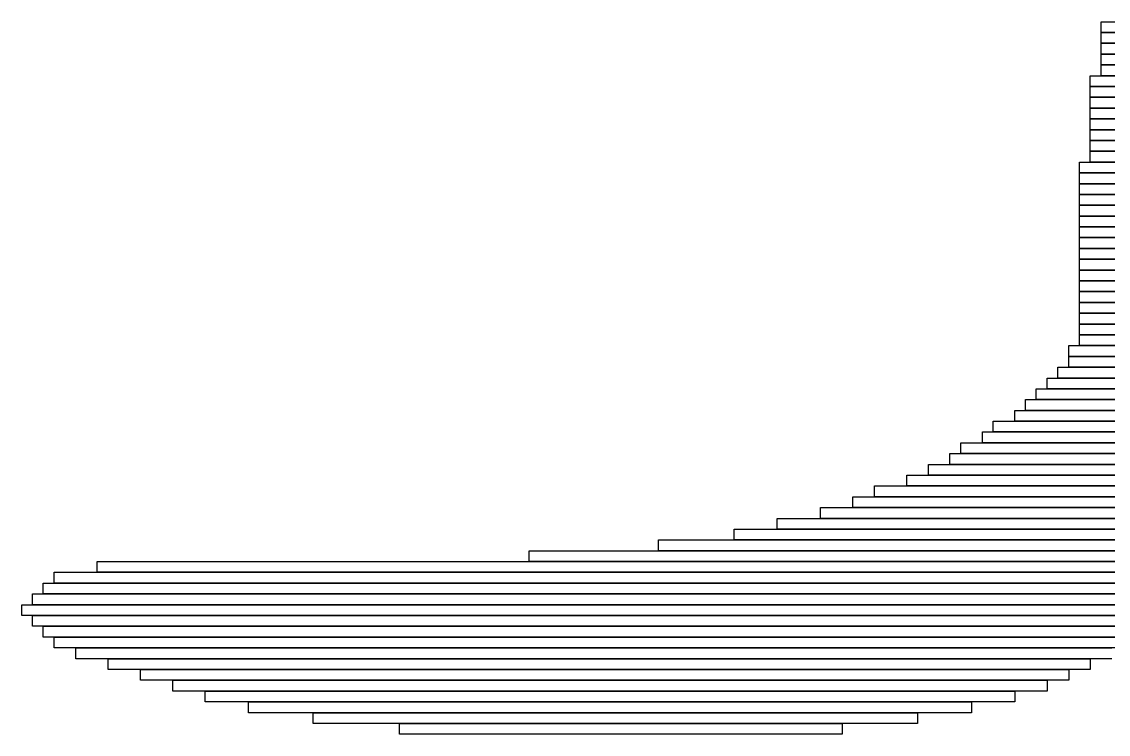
# Model space of a CAD drawing. Extents: x 95 to 861, y 112 to 960.
# Drawn here: x 95 to 195.7, y 605 to 671 of the extents above; entities that cross this region are included whole.
import ezdxf

# ---------------------------------------------------------------- set-up
doc = ezdxf.new("R2010")
doc.units = 0

msp = doc.modelspace()

# ---------------------------------------------------------------- linework, layer by layer
for p, q in [((195, 671), (293, 671)), ((195, 670), (195, 671)), ((293, 670), (195, 670)), ((195, 670), (293, 670)), ((195, 669), (195, 670)), ((293, 669), (195, 669)), ((195, 669), (293, 669)), ((195, 668), (195, 669)), ((293, 668), (195, 668)), ((195, 668), (294, 668)), ((195, 667), (195, 668)), ((294, 667), (195, 667)), ((195, 667), (294, 667)), ((195, 666), (195, 667)), ((194, 666), (294, 666)), ((194, 665), (194, 666)), ((294, 666), (195, 666)), ((294, 665), (194, 665)), ((194, 665), (294, 665)), ((194, 664), (194, 665)), ((294, 664), (194, 664)), ((194, 664), (294, 664)), ((194, 663), (194, 664)), ((294, 663), (194, 663)), ((194, 663), (294, 663)), ((194, 662), (194, 663)), ((294, 662), (194, 662)), ((194, 662), (294, 662)), ((194, 661), (194, 662)), ((294, 661), (194, 661)), ((194, 661), (294, 661)), ((194, 660), (194, 661)), ((294, 660), (194, 660)), ((194, 660), (294, 660)), ((194, 659), (194, 660)), ((294, 659), (194, 659)), ((194, 659), (294, 659)), ((194, 658), (194, 659)), ((193, 658), (294, 658)), ((193, 657), (193, 658)), ((294, 658), (194, 658)), ((294, 657), (193, 657)), ((193, 657), (294, 657)), ((193, 656), (193, 657)), ((294, 656), (193, 656)), ((193, 656), (294, 656)), ((193, 655), (193, 656)), ((294, 655), (193, 655)), ((193, 655), (293, 655)), ((193, 654), (193, 655)), ((293, 654), (193, 654)), ((193, 654), (293, 654)), ((193, 653), (193, 654)), ((293, 653), (193, 653)), ((193, 653), (293, 653)), ((193, 652), (193, 653)), ((293, 652), (193, 652)), ((193, 652), (293, 652)), ((193, 651), (193, 652)), ((293, 651), (193, 651)), ((193, 651), (292, 651)), ((193, 650), (193, 651)), ((292, 650), (193, 650)), ((193, 650), (292, 650)), ((193, 649), (193, 650)), ((292, 649), (193, 649)), ((193, 649), (292, 649)), ((193, 648), (193, 649)), ((292, 648), (193, 648)), ((193, 648), (291, 648)), ((193, 647), (193, 648)), ((291, 647), (193, 647)), ((193, 647), (291, 647)), ((193, 646), (193, 647)), ((291, 646), (193, 646)), ((193, 646), (290, 646)), ((193, 645), (193, 646)), ((290, 645), (193, 645)), ((193, 645), (290, 645)), ((193, 644), (193, 645)), ((290, 644), (193, 644)), ((193, 644), (289, 644)), ((193, 643), (193, 644)), ((289, 643), (193, 643)), ((193, 643), (288, 643)), ((193, 642), (193, 643)), ((288, 642), (193, 642)), ((193, 642), (288, 642)), ((193, 641), (193, 642)), ((192, 641), (287, 641)), ((192, 640), (192, 641)), ((288, 641), (193, 641)), ((287, 640), (192, 640)), ((192, 640), (286, 640)), ((192, 639), (192, 640)), ((191, 639), (285, 639)), ((191, 638), (191, 639)), ((286, 639), (192, 639)), ((190, 638), (285, 638)), ((190, 637), (190, 638)), ((285, 638), (191, 638)), ((189, 637), (284, 637)), ((189, 636), (189, 637)), ((285, 637), (190, 637)), ((188, 636), (283, 636)), ((188, 635), (188, 636)), ((284, 636), (189, 636)), ((187, 635), (281, 635)), ((187, 634), (187, 635)), ((283, 635), (188, 635)), ((185, 634), (280, 634)), ((185, 633), (185, 634)), ((281, 634), (187, 634)), ((184, 633), (279, 633)), ((184, 632), (184, 633)), ((280, 633), (185, 633)), ((182, 632), (278, 632)), ((182, 631), (182, 632)), ((279, 632), (184, 632)), ((181, 631), (277, 631)), ((181, 630), (181, 631)), ((278, 631), (182, 631)), ((179, 630), (276, 630)), ((179, 629), (179, 630)), ((277, 630), (181, 630)), ((177, 629), (274, 629)), ((177, 628), (177, 629)), ((276, 629), (179, 629)), ((174, 628), (273, 628)), ((174, 627), (174, 628)), ((274, 628), (177, 628)), ((172, 627), (271, 627)), ((172, 626), (172, 627)), ((273, 627), (174, 627)), ((169, 626), (270, 626)), ((169, 625), (169, 626)), ((271, 626), (172, 626)), ((165, 625), (268, 625)), ((165, 624), (165, 625)), ((270, 625), (169, 625)), ((161, 624), (266, 624)), ((161, 623), (161, 624)), ((268, 624), (165, 624)), ((154, 623), (264, 623)), ((154, 622), (154, 623)), ((266, 623), (161, 623)), ((142, 622), (263, 622)), ((142, 621), (142, 622)), ((264, 622), (154, 622)), ((102, 621), (261, 621)), ((102, 620), (102, 621)), ((263, 621), (142, 621)), ((98, 620), (289, 620)), ((98, 619), (98, 620)), ((261, 620), (102, 620)), ((97, 619), (292, 619)), ((97, 618), (97, 619)), ((289, 619), (98, 619)), ((96, 618), (202, 618)), ((96, 617), (96, 618)), ((292, 618), (97, 618)), ((95, 617), (201, 617)), ((95, 616), (95, 617)), ((202, 617), (96, 617)), ((201, 616), (95, 616)), ((96, 616), (200, 616)), ((96, 615), (96, 616)), ((200, 615), (96, 615)), ((97, 615), (198, 615)), ((97, 614), (97, 615)), ((198, 614), (97, 614)), ((98, 614), (197, 614)), ((98, 613), (98, 614)), ((197, 613), (98, 613)), ((100, 613), (196, 613)), ((100, 612), (100, 613)), ((196, 612), (100, 612)), ((103, 612), (194, 612)), ((103, 611), (103, 612)), ((194, 612), (194, 611)), ((194, 611), (103, 611)), ((106, 611), (192, 611)), ((106, 610), (106, 611)), ((192, 611), (192, 610)), ((192, 610), (106, 610)), ((109, 610), (190, 610)), ((109, 609), (109, 610)), ((190, 610), (190, 609)), ((190, 609), (109, 609)), ((112, 609), (187, 609)), ((112, 608), (112, 609)), ((187, 609), (187, 608)), ((187, 608), (112, 608)), ((116, 608), (183, 608)), ((116, 607), (116, 608)), ((183, 608), (183, 607)), ((183, 607), (116, 607)), ((122, 607), (178, 607)), ((122, 606), (122, 607)), ((178, 607), (178, 606)), ((178, 606), (122, 606)), ((130, 606), (171, 606)), ((130, 605), (130, 606)), ((171, 606), (171, 605)), ((171, 605), (130, 605))]:
    msp.add_line(p, q)

doc.saveas('drawing.dxf')
